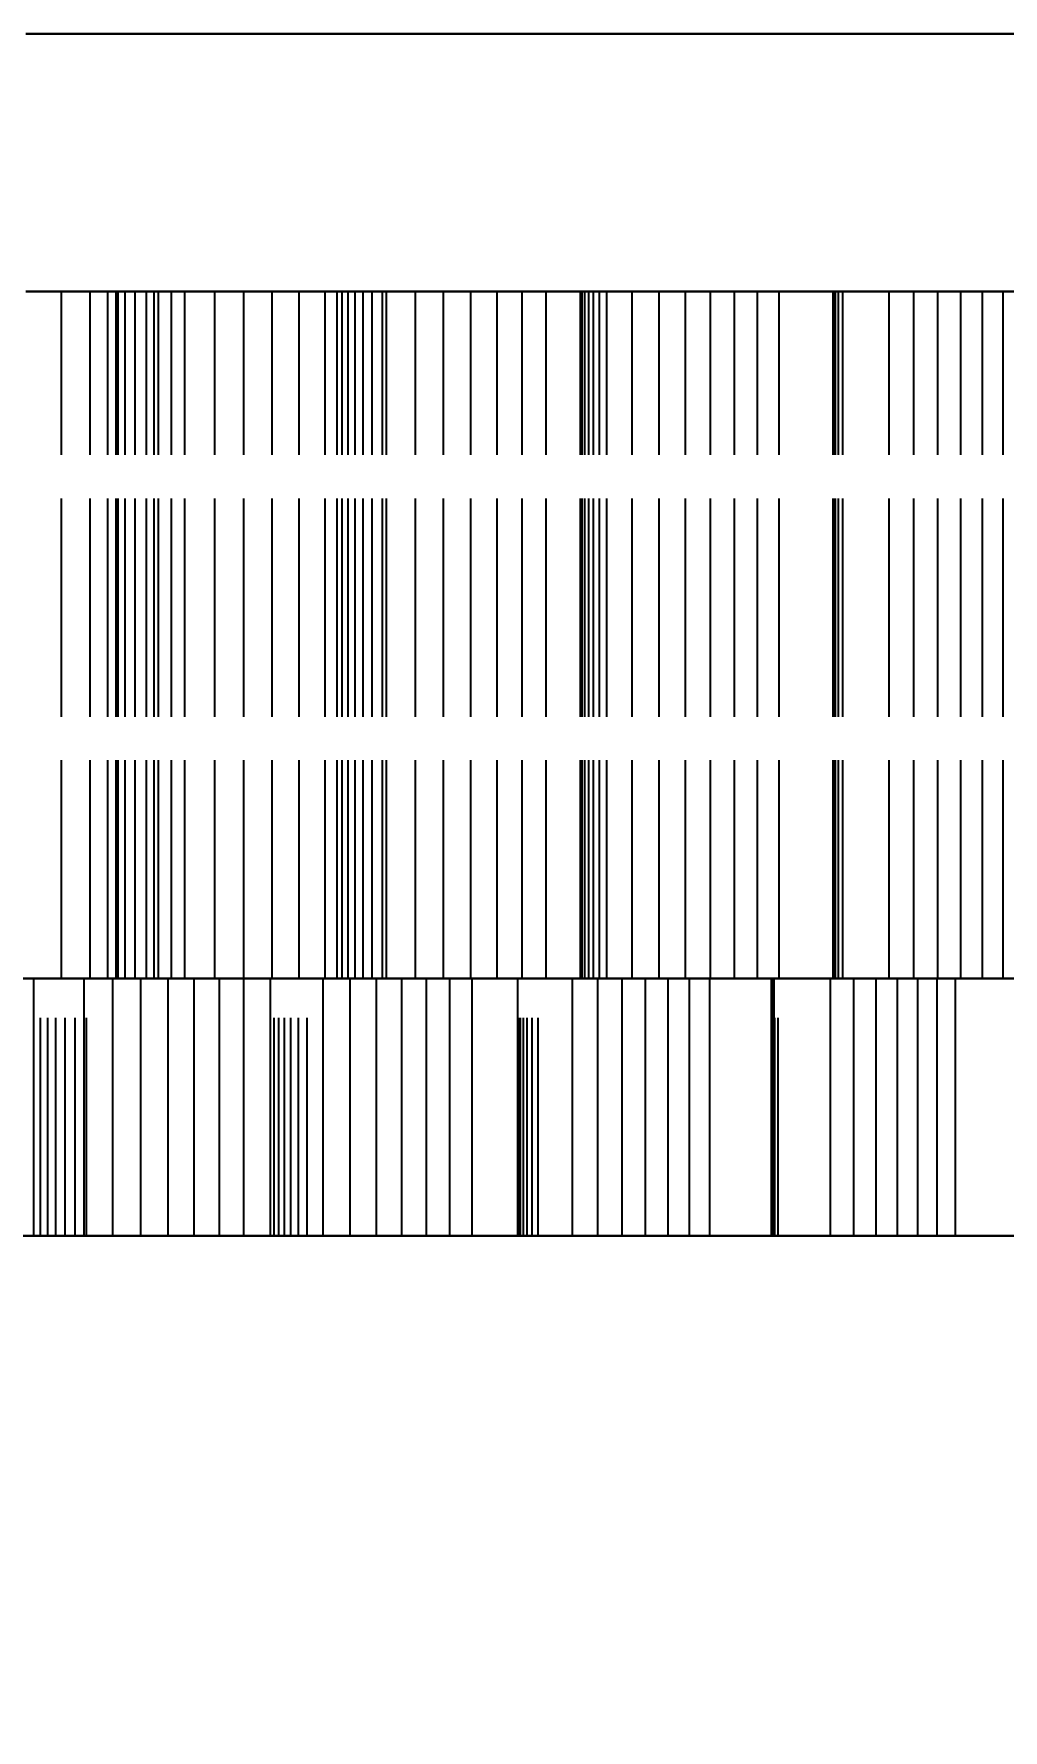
# Model space of a CAD drawing. Header units: millimetres. Extents: x -13 to 234, y -140 to 87.
# Drawn here: x 14.06 to 19.7, y 64.63 to 74.51 of the extents above; entities that cross this region are included whole.
import ezdxf

# ---------------------------------------------------------------- set-up
doc = ezdxf.new("R2010")
doc.units = ezdxf.units.MM
doc.linetypes.add('DASHED', pattern=[1.524, 1.27, -0.254])
for name, color, linetype in [('DIMS', 3, 'CONTINUOUS'), ('HIDDEN', 8, 'DASHED'), ('VISIBLE', 7, 'CONTINUOUS')]:
    doc.layers.add(name, color=color, linetype=linetype)
doc.styles.add('OpenSansCondensed-Light', font='OpenSansCondensed-Light.ttf')
doc.dimstyles.new('EZDXF', dxfattribs={"dimtxt": 0.25, "dimasz": 0.175, "dimexe": 0.375, "dimexo": 0.125, "dimgap": 0.1, "dimtad": 1, "dimlfac": 100, "dimzin": 12, "dimdsep": 46, "dimtxsty": 'OpenSansCondensed-Light', "dimblk": 'ARCHTICK', "dimcen": 2.5, "dimazin": 3, "dimtfac": 0.5, "dimtmove": 2, "dimatfit": 3})

# ---------------------------------------------------------------- blocks, each defined once
blk = doc.blocks.new('_ARCHTICK')
at = {"color": 0, "linetype": 'BYBLOCK', "const_width": 0.15}
blk.add_lwpolyline([(-0.5, -0.5), (0.5, 0.5)], dxfattribs=at)

msp = doc.modelspace()

# ---------------------------------------------------------------- linework, layer by layer
at = {"layer": 'HIDDEN'}
for points in [[(14.01786, 74.51), (14.625, 74.51), (15.23214, 74.51), (15.83929, 74.51), (16.44643, 74.51), (17.05357, 74.51), (17.66071, 74.51), (18.26786, 74.51), (18.875, 74.51), (19.48214, 74.51), (20.08929, 74.51)], [(14.01786, 73.01), (14.625, 73.01), (15.23214, 73.01), (15.83929, 73.01), (16.44643, 73.01), (17.05357, 73.01), (17.66071, 73.01), (18.26786, 73.01), (18.875, 73.01), (19.48214, 73.01), (20.08929, 73.01)], [(14.01786, 73.01), (14.625, 73.01), (15.23214, 73.01), (15.83929, 73.01), (16.44643, 73.01), (17.05357, 73.01), (17.66071, 73.01), (18.26786, 73.01), (18.875, 73.01), (19.48214, 73.01), (20.08929, 73.01)], [(14.22438, 73.01), (14.05085, 73.01)], [(14.05085, 73.01), (14.22438, 73.01)], [(14.39234, 73.01), (14.22438, 73.01)], [(14.22438, 73.01), (14.39234, 73.01)], [(14.22438, 69.01), (14.22438, 73.01)], [(14.22438, 69.01), (14.22438, 73.01)], [(14.55414, 73.01), (14.39234, 73.01)], [(14.39234, 73.01), (14.55414, 73.01)], [(14.39234, 69.01), (14.39234, 73.01)], [(14.39234, 69.01), (14.39234, 73.01)], [(14.76311, 73.01), (14.49499, 73.01)], [(14.49499, 73.01), (14.54275, 73.01)], [(14.54275, 73.01), (14.49499, 73.01)], [(14.49499, 73.01), (14.76311, 73.01)], [(14.49499, 69.01), (14.49499, 73.01)], [(14.49499, 69.01), (14.49499, 73.01)], [(14.54275, 73.01), (14.59577, 73.01)], [(14.59577, 73.01), (14.54275, 73.01)], [(14.54275, 69.01), (14.54275, 73.01)], [(14.54275, 69.01), (14.54275, 73.01)], [(14.8655, 73.01), (14.55414, 73.01)], [(14.55414, 73.01), (14.8655, 73.01)], [(14.55414, 69.01), (14.55414, 73.01)], [(14.55414, 69.01), (14.55414, 73.01)], [(14.59577, 73.01), (14.65426, 73.01)], [(14.65426, 73.01), (14.59577, 73.01)], [(14.59577, 69.01), (14.59577, 73.01)], [(14.59577, 69.01), (14.59577, 73.01)], [(14.65426, 73.01), (14.71845, 73.01)], [(14.71845, 73.01), (14.65426, 73.01)], [(14.65426, 69.01), (14.65426, 73.01)], [(14.65426, 69.01), (14.65426, 73.01)], [(14.71845, 73.01), (14.78869, 73.01)], [(14.78869, 73.01), (14.71845, 73.01)], [(14.71845, 69.01), (14.71845, 73.01)], [(14.71845, 69.01), (14.71845, 73.01)], [(14.94254, 73.01), (14.76311, 73.01)], [(14.76311, 73.01), (14.94254, 73.01)], [(14.76311, 69.01), (14.76311, 73.01)], [(14.76311, 69.01), (14.76311, 73.01)], [(14.78869, 73.01), (14.8655, 73.01)], [(14.8655, 73.01), (14.78869, 73.01)], [(14.78869, 69.01), (14.78869, 73.01)], [(14.78869, 69.01), (14.78869, 73.01)], [(14.8655, 69.01), (14.8655, 73.01)], [(14.8655, 69.01), (14.8655, 73.01)], [(15.11706, 73.01), (14.94254, 73.01)], [(14.94254, 73.01), (15.11706, 73.01)], [(14.94254, 69.01), (14.94254, 73.01)], [(14.94254, 69.01), (14.94254, 73.01)], [(15.28638, 73.01), (15.11706, 73.01)], [(15.11706, 73.01), (15.28638, 73.01)], [(15.11706, 69.01), (15.11706, 73.01)], [(15.11706, 69.01), (15.11706, 73.01)], [(15.45014, 73.01), (15.28638, 73.01)], [(15.28638, 73.01), (15.45014, 73.01)], [(15.28638, 69.01), (15.28638, 73.01)], [(15.28638, 69.01), (15.28638, 73.01)], [(15.6079, 73.01), (15.45014, 73.01)], [(15.45014, 73.01), (15.6079, 73.01)], [(15.45014, 69.01), (15.45014, 73.01)], [(15.45014, 69.01), (15.45014, 73.01)], [(15.75901, 73.01), (15.6079, 73.01)], [(15.6079, 73.01), (15.75901, 73.01)], [(15.6079, 69.01), (15.6079, 73.01)], [(15.6079, 69.01), (15.6079, 73.01)], [(16.09289, 73.01), (15.75901, 73.01)], [(15.75901, 73.01), (16.09289, 73.01)], [(15.75901, 69.01), (15.75901, 73.01)], [(15.75901, 69.01), (15.75901, 73.01)], [(16.11489, 73.01), (15.82922, 73.01)], [(15.82922, 73.01), (15.85831, 73.01)], [(15.85831, 73.01), (15.82922, 73.01)], [(15.82922, 73.01), (16.11489, 73.01)], [(15.82922, 69.01), (15.82922, 73.01)], [(15.82922, 69.01), (15.82922, 73.01)], [(15.85831, 73.01), (15.89298, 73.01)], [(15.89298, 73.01), (15.85831, 73.01)], [(15.85831, 69.01), (15.85831, 73.01)], [(15.85831, 69.01), (15.85831, 73.01)], [(15.89298, 73.01), (15.93344, 73.01)], [(15.93344, 73.01), (15.89298, 73.01)], [(15.89298, 69.01), (15.89298, 73.01)], [(15.89298, 69.01), (15.89298, 73.01)], [(15.93344, 73.01), (15.97996, 73.01)], [(15.97996, 73.01), (15.93344, 73.01)], [(15.93344, 69.01), (15.93344, 73.01)], [(15.93344, 69.01), (15.93344, 73.01)], [(15.97996, 73.01), (16.03292, 73.01)], [(16.03292, 73.01), (15.97996, 73.01)], [(15.97996, 69.01), (15.97996, 73.01)], [(15.97996, 69.01), (15.97996, 73.01)], [(16.03292, 73.01), (16.09289, 73.01)], [(16.09289, 73.01), (16.03292, 73.01)], [(16.03292, 69.01), (16.03292, 73.01)], [(16.03292, 69.01), (16.03292, 73.01)], [(16.09289, 69.01), (16.09289, 73.01)], [(16.09289, 69.01), (16.09289, 73.01)], [(16.28426, 73.01), (16.11489, 73.01)], [(16.11489, 73.01), (16.28426, 73.01)], [(16.11489, 69.01), (16.11489, 73.01)], [(16.11489, 69.01), (16.11489, 73.01)], [(16.44836, 73.01), (16.28426, 73.01)], [(16.28426, 73.01), (16.44836, 73.01)], [(16.28426, 69.01), (16.28426, 73.01)], [(16.28426, 69.01), (16.28426, 73.01)], [(16.6069, 73.01), (16.44836, 73.01)], [(16.44836, 73.01), (16.6069, 73.01)], [(16.44836, 69.01), (16.44836, 73.01)], [(16.44836, 69.01), (16.44836, 73.01)], [(16.75951, 73.01), (16.6069, 73.01)], [(16.6069, 73.01), (16.75951, 73.01)], [(16.6069, 69.01), (16.6069, 73.01)], [(16.6069, 69.01), (16.6069, 73.01)], [(16.90572, 73.01), (16.75951, 73.01)], [(16.75951, 73.01), (16.90572, 73.01)], [(16.75951, 69.01), (16.75951, 73.01)], [(16.75951, 69.01), (16.75951, 73.01)], [(17.04485, 73.01), (16.90572, 73.01)], [(16.90572, 73.01), (17.04485, 73.01)], [(16.90572, 69.01), (16.90572, 73.01)], [(16.90572, 69.01), (16.90572, 73.01)], [(17.39841, 73.01), (17.04485, 73.01)], [(17.04485, 73.01), (17.39841, 73.01)], [(17.04485, 69.01), (17.04485, 73.01)], [(17.04485, 69.01), (17.04485, 73.01)], [(17.5446, 73.01), (17.24384, 73.01)], [(17.24384, 73.01), (17.25401, 73.01)], [(17.25401, 73.01), (17.24384, 73.01)], [(17.24384, 73.01), (17.5446, 73.01)], [(17.24384, 69.01), (17.24384, 73.01)], [(17.24384, 69.01), (17.24384, 73.01)], [(17.25401, 73.01), (17.27002, 73.01)], [(17.27002, 73.01), (17.25401, 73.01)], [(17.25401, 69.01), (17.25401, 73.01)], [(17.25401, 69.01), (17.25401, 73.01)], [(17.27002, 73.01), (17.2921, 73.01)], [(17.2921, 73.01), (17.27002, 73.01)], [(17.27002, 69.01), (17.27002, 73.01)], [(17.27002, 69.01), (17.27002, 73.01)], [(17.2921, 73.01), (17.32056, 73.01)], [(17.32056, 73.01), (17.2921, 73.01)], [(17.2921, 69.01), (17.2921, 73.01)], [(17.2921, 69.01), (17.2921, 73.01)], [(17.32056, 73.01), (17.35579, 73.01)], [(17.35579, 73.01), (17.32056, 73.01)], [(17.32056, 69.01), (17.32056, 73.01)], [(17.32056, 69.01), (17.32056, 73.01)], [(17.35579, 73.01), (17.39841, 73.01)], [(17.39841, 73.01), (17.35579, 73.01)], [(17.35579, 69.01), (17.35579, 73.01)], [(17.35579, 69.01), (17.35579, 73.01)], [(17.39841, 69.01), (17.39841, 73.01)], [(17.39841, 69.01), (17.39841, 73.01)], [(17.70247, 73.01), (17.5446, 73.01)], [(17.5446, 73.01), (17.70247, 73.01)], [(17.5446, 69.01), (17.5446, 73.01)], [(17.5446, 69.01), (17.5446, 73.01)], [(17.85476, 73.01), (17.70247, 73.01)], [(17.70247, 73.01), (17.85476, 73.01)], [(17.70247, 69.01), (17.70247, 73.01)], [(17.70247, 69.01), (17.70247, 73.01)], [(18.00117, 73.01), (17.85476, 73.01)], [(17.85476, 73.01), (18.00117, 73.01)], [(17.85476, 69.01), (17.85476, 73.01)], [(17.85476, 69.01), (17.85476, 73.01)], [(18.14133, 73.01), (18.00117, 73.01)], [(18.00117, 73.01), (18.14133, 73.01)], [(18.00117, 69.01), (18.00117, 73.01)], [(18.00117, 69.01), (18.00117, 73.01)], [(18.27473, 73.01), (18.14133, 73.01)], [(18.14133, 73.01), (18.27473, 73.01)], [(18.14133, 69.01), (18.14133, 73.01)], [(18.14133, 69.01), (18.14133, 73.01)], [(18.40069, 73.01), (18.27473, 73.01)], [(18.27473, 73.01), (18.40069, 73.01)], [(18.27473, 69.01), (18.27473, 73.01)], [(18.27473, 69.01), (18.27473, 73.01)], [(18.77092, 73.01), (18.40069, 73.01)], [(18.40069, 73.01), (18.77092, 73.01)], [(18.40069, 69.01), (18.40069, 73.01)], [(18.40069, 69.01), (18.40069, 73.01)], [(18.71792, 73.01), (18.71514, 73.01)], [(18.71514, 73.01), (18.71866, 73.01)], [(18.71866, 73.01), (18.71514, 73.01)], [(18.71514, 73.01), (18.71792, 73.01)], [(18.71514, 69.01), (18.71514, 73.01)], [(18.71514, 69.01), (18.71514, 73.01)], [(18.72676, 73.01), (18.71792, 73.01)], [(18.71792, 73.01), (18.72676, 73.01)], [(18.71792, 69.01), (18.71792, 73.01)], [(18.71792, 69.01), (18.71792, 73.01)], [(18.71866, 73.01), (18.72881, 73.01)], [(18.72881, 73.01), (18.71866, 73.01)], [(18.71866, 69.01), (18.71866, 73.01)], [(18.71866, 69.01), (18.71866, 73.01)], [(19.04005, 73.01), (18.72676, 73.01)], [(18.72676, 73.01), (19.04005, 73.01)], [(18.72676, 69.01), (18.72676, 73.01)], [(18.72676, 69.01), (18.72676, 73.01)], [(18.72881, 73.01), (18.74601, 73.01)], [(18.74601, 73.01), (18.72881, 73.01)], [(18.72881, 69.01), (18.72881, 73.01)], [(18.72881, 69.01), (18.72881, 73.01)], [(18.74601, 73.01), (18.77092, 73.01)], [(18.77092, 73.01), (18.74601, 73.01)], [(18.74601, 69.01), (18.74601, 73.01)], [(18.74601, 69.01), (18.74601, 73.01)], [(18.77092, 69.01), (18.77092, 73.01)], [(18.77092, 69.01), (18.77092, 73.01)], [(19.18508, 73.01), (19.04005, 73.01)], [(19.04005, 73.01), (19.18508, 73.01)], [(19.04005, 69.01), (19.04005, 73.01)], [(19.04005, 69.01), (19.04005, 73.01)], [(19.32425, 73.01), (19.18508, 73.01)], [(19.18508, 73.01), (19.32425, 73.01)], [(19.18508, 69.01), (19.18508, 73.01)], [(19.18508, 69.01), (19.18508, 73.01)], [(19.45728, 73.01), (19.32425, 73.01)], [(19.32425, 73.01), (19.45728, 73.01)], [(19.32425, 69.01), (19.32425, 73.01)], [(19.32425, 69.01), (19.32425, 73.01)], [(19.58378, 73.01), (19.45728, 73.01)], [(19.45728, 73.01), (19.58378, 73.01)], [(19.45728, 69.01), (19.45728, 73.01)], [(19.45728, 69.01), (19.45728, 73.01)], [(19.70325, 73.01), (19.58378, 73.01)], [(19.58378, 73.01), (19.70325, 73.01)], [(19.58378, 69.01), (19.58378, 73.01)], [(19.58378, 69.01), (19.58378, 73.01)], [(19.81497, 73.01), (19.70325, 73.01)], [(19.70325, 73.01), (19.81497, 73.01)], [(19.70325, 69.01), (19.70325, 73.01)], [(19.70325, 69.01), (19.70325, 73.01)], [(19.93452, 69.01), (19.375, 69.01), (18.81548, 69.01), (18.25595, 69.01), (17.69643, 69.01), (17.1369, 69.01), (16.57738, 69.01), (16.01786, 69.01), (15.45833, 69.01), (14.89881, 69.01), (14.33929, 69.01), (13.77976, 69.01)], [(13.77976, 69.01), (14.33929, 69.01), (14.89881, 69.01), (15.45833, 69.01), (16.01786, 69.01), (16.57738, 69.01), (17.1369, 69.01), (17.69643, 69.01), (18.25595, 69.01), (18.81548, 69.01), (19.375, 69.01), (19.93452, 69.01)], [(14.01786, 69.01), (14.625, 69.01), (15.23214, 69.01), (15.83929, 69.01), (16.44643, 69.01), (17.05357, 69.01), (17.66071, 69.01), (18.26786, 69.01), (18.875, 69.01), (19.48214, 69.01), (20.08929, 69.01)], [(14.01991, 69.01), (14.36946, 69.01)], [(14.36946, 69.01), (14.01991, 69.01)], [(14.22438, 69.01), (14.05085, 69.01)], [(14.05085, 69.01), (14.22438, 69.01)], [(15.28535, 69.01), (15.26597, 69.01), (15.24659, 69.01), (15.22721, 69.01), (15.20783, 69.01), (15.18845, 69.01), (15.16907, 69.01), (15.14969, 69.01), (15.13031, 69.01), (15.11093, 69.01), (15.09155, 69.01), (15.07217, 69.01), (15.05278, 69.01), (15.0334, 69.01), (15.01402, 69.01), (14.99464, 69.01), (14.97526, 69.01), (14.95588, 69.01), (14.9365, 69.01), (14.91712, 69.01), (14.89774, 69.01), (14.87836, 69.01), (14.85898, 69.01), (14.8396, 69.01), (14.82022, 69.01), (14.80084, 69.01), (14.78146, 69.01), (14.76207, 69.01), (14.74269, 69.01), (14.72331, 69.01), (14.70393, 69.01), (14.68455, 69.01), (14.66517, 69.01), (14.64579, 69.01), (14.62641, 69.01), (14.60703, 69.01), (14.58765, 69.01), (14.56827, 69.01), (14.54889, 69.01), (14.52951, 69.01), (14.51013, 69.01), (14.49075, 69.01), (14.47136, 69.01), (14.45198, 69.01), (14.4326, 69.01), (14.41322, 69.01), (14.39384, 69.01), (14.37446, 69.01), (14.35508, 69.01), (14.3357, 69.01), (14.31632, 69.01), (14.29694, 69.01), (14.27756, 69.01), (14.25818, 69.01), (14.2388, 69.01), (14.21942, 69.01), (14.20004, 69.01), (14.18065, 69.01), (14.16127, 69.01), (14.14189, 69.01), (14.12251, 69.01), (14.10313, 69.01), (14.08375, 69.01), (14.06437, 69.01)], [(14.06437, 69.01), (14.35606, 69.01)], [(14.10212, 69.01), (14.06437, 69.01)], [(14.06437, 69.01), (14.10212, 69.01)], [(14.06437, 67.51), (14.06437, 69.01)], [(14.14478, 69.01), (14.10212, 69.01)], [(14.10212, 69.01), (14.14478, 69.01)], [(14.10212, 67.51), (14.10212, 69.01)], [(14.10212, 67.51), (14.10212, 69.01)], [(14.19254, 69.01), (14.14478, 69.01)], [(14.14478, 69.01), (14.19254, 69.01)], [(14.14478, 67.51), (14.14478, 69.01)], [(14.14478, 67.51), (14.14478, 69.01)], [(14.24566, 69.01), (14.19254, 69.01)], [(14.19254, 69.01), (14.24566, 69.01)], [(14.19254, 67.51), (14.19254, 69.01)], [(14.19254, 67.51), (14.19254, 69.01)], [(14.39234, 69.01), (14.22438, 69.01)], [(14.22438, 69.01), (14.39234, 69.01)], [(14.30447, 69.01), (14.24566, 69.01)], [(14.24566, 69.01), (14.30447, 69.01)], [(14.24566, 67.51), (14.24566, 69.01)], [(14.24566, 67.51), (14.24566, 69.01)], [(14.36946, 69.01), (14.30447, 69.01)], [(14.30447, 69.01), (14.36946, 69.01)], [(14.30447, 67.51), (14.30447, 69.01)], [(14.30447, 67.51), (14.30447, 69.01)], [(14.35606, 69.01), (14.52366, 69.01)], [(14.35606, 67.51), (14.35606, 69.01)], [(14.36946, 67.51), (14.36946, 69.01)], [(14.36946, 67.51), (14.36946, 69.01)], [(14.55414, 69.01), (14.39234, 69.01)], [(14.39234, 69.01), (14.55414, 69.01)], [(14.76311, 69.01), (14.49499, 69.01)], [(14.49499, 69.01), (14.54275, 69.01)], [(14.54275, 69.01), (14.49499, 69.01)], [(14.49499, 69.01), (14.76311, 69.01)], [(14.52366, 69.01), (14.68659, 69.01)], [(14.52366, 67.51), (14.52366, 69.01)], [(14.54275, 69.01), (14.59577, 69.01)], [(14.59577, 69.01), (14.54275, 69.01)], [(14.8655, 69.01), (14.55414, 69.01)], [(14.55414, 69.01), (14.8655, 69.01)], [(14.59577, 69.01), (14.65426, 69.01)], [(14.65426, 69.01), (14.59577, 69.01)], [(14.65426, 69.01), (14.71845, 69.01)], [(14.71845, 69.01), (14.65426, 69.01)], [(14.68659, 69.01), (14.8446, 69.01)], [(14.68659, 67.51), (14.68659, 69.01)], [(14.71845, 69.01), (14.78869, 69.01)], [(14.78869, 69.01), (14.71845, 69.01)], [(14.94254, 69.01), (14.76311, 69.01)], [(14.76311, 69.01), (14.94254, 69.01)], [(14.78869, 69.01), (14.8655, 69.01)], [(14.8655, 69.01), (14.78869, 69.01)], [(14.8446, 69.01), (14.99737, 69.01)], [(14.8446, 67.51), (14.8446, 69.01)], [(15.11706, 69.01), (14.94254, 69.01)], [(14.94254, 69.01), (15.11706, 69.01)], [(14.99737, 69.01), (15.14447, 69.01)], [(14.99737, 67.51), (14.99737, 69.01)], [(15.28638, 69.01), (15.11706, 69.01)], [(15.11706, 69.01), (15.28638, 69.01)], [(15.14447, 69.01), (15.28535, 69.01)], [(15.14447, 67.51), (15.14447, 69.01)], [(15.28535, 69.01), (15.65347, 69.01)], [(15.65347, 69.01), (15.28535, 69.01)], [(15.28535, 67.51), (15.28535, 69.01)], [(15.45014, 69.01), (15.28638, 69.01)], [(15.28638, 69.01), (15.45014, 69.01)], [(16.61379, 69.01), (16.59518, 69.01), (16.57656, 69.01), (16.55794, 69.01), (16.53932, 69.01), (16.5207, 69.01), (16.50209, 69.01), (16.48347, 69.01), (16.46485, 69.01), (16.44623, 69.01), (16.42762, 69.01), (16.409, 69.01), (16.39038, 69.01), (16.37176, 69.01), (16.35314, 69.01), (16.33453, 69.01), (16.31591, 69.01), (16.29729, 69.01), (16.27867, 69.01), (16.26005, 69.01), (16.24144, 69.01), (16.22282, 69.01), (16.2042, 69.01), (16.18558, 69.01), (16.16697, 69.01), (16.14835, 69.01), (16.12973, 69.01), (16.11111, 69.01), (16.09249, 69.01), (16.07388, 69.01), (16.05526, 69.01), (16.03664, 69.01), (16.01802, 69.01), (15.99941, 69.01), (15.98079, 69.01), (15.96217, 69.01), (15.94355, 69.01), (15.92493, 69.01), (15.90632, 69.01), (15.8877, 69.01), (15.86908, 69.01), (15.85046, 69.01), (15.83185, 69.01), (15.81323, 69.01), (15.79461, 69.01), (15.77599, 69.01), (15.75737, 69.01), (15.73876, 69.01), (15.72014, 69.01), (15.70152, 69.01), (15.6829, 69.01), (15.66429, 69.01), (15.64567, 69.01), (15.62705, 69.01), (15.60843, 69.01), (15.58981, 69.01), (15.5712, 69.01), (15.55258, 69.01), (15.53396, 69.01), (15.51534, 69.01), (15.49673, 69.01), (15.47811, 69.01), (15.45949, 69.01), (15.44087, 69.01)], [(15.44087, 69.01), (15.74671, 69.01)], [(15.4626, 69.01), (15.44087, 69.01)], [(15.44087, 69.01), (15.4626, 69.01)], [(15.44087, 67.51), (15.44087, 69.01)], [(15.6079, 69.01), (15.45014, 69.01)], [(15.45014, 69.01), (15.6079, 69.01)], [(15.48946, 69.01), (15.4626, 69.01)], [(15.4626, 69.01), (15.48946, 69.01)], [(15.4626, 67.51), (15.4626, 69.01)], [(15.4626, 67.51), (15.4626, 69.01)], [(15.52166, 69.01), (15.48946, 69.01)], [(15.48946, 69.01), (15.52166, 69.01)], [(15.48946, 67.51), (15.48946, 69.01)], [(15.48946, 67.51), (15.48946, 69.01)], [(15.55946, 69.01), (15.52166, 69.01)], [(15.52166, 69.01), (15.55946, 69.01)], [(15.52166, 67.51), (15.52166, 69.01)], [(15.52166, 67.51), (15.52166, 69.01)], [(15.60322, 69.01), (15.55946, 69.01)], [(15.55946, 69.01), (15.60322, 69.01)], [(15.55946, 67.51), (15.55946, 69.01)], [(15.55946, 67.51), (15.55946, 69.01)], [(15.65347, 69.01), (15.60322, 69.01)], [(15.60322, 69.01), (15.65347, 69.01)], [(15.60322, 67.51), (15.60322, 69.01)], [(15.60322, 67.51), (15.60322, 69.01)], [(15.75901, 69.01), (15.6079, 69.01)], [(15.6079, 69.01), (15.75901, 69.01)], [(15.65347, 67.51), (15.65347, 69.01)], [(15.65347, 67.51), (15.65347, 69.01)], [(15.74671, 69.01), (15.90459, 69.01)], [(15.74671, 67.51), (15.74671, 69.01)], [(16.09289, 69.01), (15.75901, 69.01)], [(15.75901, 69.01), (16.09289, 69.01)], [(16.11489, 69.01), (15.82922, 69.01)], [(15.82922, 69.01), (15.85831, 69.01)], [(15.85831, 69.01), (15.82922, 69.01)], [(15.82922, 69.01), (16.11489, 69.01)], [(15.85831, 69.01), (15.89298, 69.01)], [(15.89298, 69.01), (15.85831, 69.01)], [(15.89298, 69.01), (15.93344, 69.01)], [(15.93344, 69.01), (15.89298, 69.01)], [(15.90459, 69.01), (16.05756, 69.01)], [(15.90459, 67.51), (15.90459, 69.01)], [(15.93344, 69.01), (15.97996, 69.01)], [(15.97996, 69.01), (15.93344, 69.01)], [(15.97996, 69.01), (16.03292, 69.01)], [(16.03292, 69.01), (15.97996, 69.01)], [(16.03292, 69.01), (16.09289, 69.01)], [(16.09289, 69.01), (16.03292, 69.01)], [(16.05756, 69.01), (16.20535, 69.01)], [(16.05756, 67.51), (16.05756, 69.01)], [(16.28426, 69.01), (16.11489, 69.01)], [(16.11489, 69.01), (16.28426, 69.01)], [(16.20535, 69.01), (16.34763, 69.01)], [(16.20535, 67.51), (16.20535, 69.01)], [(16.44836, 69.01), (16.28426, 69.01)], [(16.28426, 69.01), (16.44836, 69.01)], [(16.34763, 69.01), (16.48397, 69.01)], [(16.34763, 67.51), (16.34763, 69.01)], [(16.6069, 69.01), (16.44836, 69.01)], [(16.44836, 69.01), (16.6069, 69.01)], [(16.48397, 69.01), (16.61379, 69.01)], [(16.48397, 67.51), (16.48397, 69.01)], [(16.75951, 69.01), (16.6069, 69.01)], [(16.6069, 69.01), (16.75951, 69.01)], [(16.61379, 69.01), (16.99815, 69.01)], [(16.99815, 69.01), (16.61379, 69.01)], [(16.61379, 67.51), (16.61379, 69.01)], [(16.90572, 69.01), (16.75951, 69.01)], [(16.75951, 69.01), (16.90572, 69.01)], [(17.99683, 69.01), (17.9791, 69.01), (17.96136, 69.01), (17.94362, 69.01), (17.92589, 69.01), (17.90815, 69.01), (17.89041, 69.01), (17.87267, 69.01), (17.85494, 69.01), (17.8372, 69.01), (17.81946, 69.01), (17.80173, 69.01), (17.78399, 69.01), (17.76625, 69.01), (17.74851, 69.01), (17.73078, 69.01), (17.71304, 69.01), (17.6953, 69.01), (17.67756, 69.01), (17.65983, 69.01), (17.64209, 69.01), (17.62435, 69.01), (17.60662, 69.01), (17.58888, 69.01), (17.57114, 69.01), (17.5534, 69.01), (17.53567, 69.01), (17.51793, 69.01), (17.50019, 69.01), (17.48246, 69.01), (17.46472, 69.01), (17.44698, 69.01), (17.42924, 69.01), (17.41151, 69.01), (17.39377, 69.01), (17.37603, 69.01), (17.35829, 69.01), (17.34056, 69.01), (17.32282, 69.01), (17.30508, 69.01), (17.28735, 69.01), (17.26961, 69.01), (17.25187, 69.01), (17.23413, 69.01), (17.2164, 69.01), (17.19866, 69.01), (17.18092, 69.01), (17.16319, 69.01), (17.14545, 69.01), (17.12771, 69.01), (17.10997, 69.01), (17.09224, 69.01), (17.0745, 69.01), (17.05676, 69.01), (17.03903, 69.01), (17.02129, 69.01), (17.00355, 69.01), (16.98581, 69.01), (16.96808, 69.01), (16.95034, 69.01), (16.9326, 69.01), (16.91486, 69.01), (16.89713, 69.01), (16.87939, 69.01)], [(16.87939, 69.01), (17.19744, 69.01)], [(16.88497, 69.01), (16.87939, 69.01)], [(16.87939, 69.01), (16.88497, 69.01)], [(16.87939, 67.51), (16.87939, 69.01)], [(16.89586, 69.01), (16.88497, 69.01)], [(16.88497, 69.01), (16.89586, 69.01)], [(16.88497, 67.51), (16.88497, 69.01)], [(16.88497, 67.51), (16.88497, 69.01)], [(16.91228, 69.01), (16.89586, 69.01)], [(16.89586, 69.01), (16.91228, 69.01)], [(16.89586, 67.51), (16.89586, 69.01)], [(16.89586, 67.51), (16.89586, 69.01)], [(17.04485, 69.01), (16.90572, 69.01)], [(16.90572, 69.01), (17.04485, 69.01)], [(16.93452, 69.01), (16.91228, 69.01)], [(16.91228, 69.01), (16.93452, 69.01)], [(16.91228, 67.51), (16.91228, 69.01)], [(16.91228, 67.51), (16.91228, 69.01)], [(16.96296, 69.01), (16.93452, 69.01)], [(16.93452, 69.01), (16.96296, 69.01)], [(16.93452, 67.51), (16.93452, 69.01)], [(16.93452, 67.51), (16.93452, 69.01)], [(16.99815, 69.01), (16.96296, 69.01)], [(16.96296, 69.01), (16.99815, 69.01)], [(16.96296, 67.51), (16.96296, 69.01)], [(16.96296, 67.51), (16.96296, 69.01)], [(16.99815, 67.51), (16.99815, 69.01)], [(16.99815, 67.51), (16.99815, 69.01)], [(17.39841, 69.01), (17.04485, 69.01)], [(17.04485, 69.01), (17.39841, 69.01)], [(17.19744, 69.01), (17.34461, 69.01)], [(17.19744, 67.51), (17.19744, 69.01)], [(17.5446, 69.01), (17.24384, 69.01)], [(17.24384, 69.01), (17.25401, 69.01)], [(17.25401, 69.01), (17.24384, 69.01)], [(17.24384, 69.01), (17.5446, 69.01)], [(17.25401, 69.01), (17.27002, 69.01)], [(17.27002, 69.01), (17.25401, 69.01)], [(17.27002, 69.01), (17.2921, 69.01)], [(17.2921, 69.01), (17.27002, 69.01)], [(17.2921, 69.01), (17.32056, 69.01)], [(17.32056, 69.01), (17.2921, 69.01)], [(17.32056, 69.01), (17.35579, 69.01)], [(17.35579, 69.01), (17.32056, 69.01)], [(17.34461, 69.01), (17.48664, 69.01)], [(17.34461, 67.51), (17.34461, 69.01)], [(17.35579, 69.01), (17.39841, 69.01)], [(17.39841, 69.01), (17.35579, 69.01)], [(17.48664, 69.01), (17.62328, 69.01)], [(17.48664, 67.51), (17.48664, 69.01)], [(17.70247, 69.01), (17.5446, 69.01)], [(17.5446, 69.01), (17.70247, 69.01)], [(17.62328, 69.01), (17.75417, 69.01)], [(17.62328, 67.51), (17.62328, 69.01)], [(17.85476, 69.01), (17.70247, 69.01)], [(17.70247, 69.01), (17.85476, 69.01)], [(17.75417, 69.01), (17.87889, 69.01)], [(17.75417, 67.51), (17.75417, 69.01)], [(18.00117, 69.01), (17.85476, 69.01)], [(17.85476, 69.01), (18.00117, 69.01)], [(17.87889, 69.01), (17.99683, 69.01)], [(17.87889, 67.51), (17.87889, 69.01)], [(17.99683, 69.01), (18.39501, 69.01)], [(18.39501, 69.01), (17.99683, 69.01)], [(17.99683, 67.51), (17.99683, 69.01)], [(18.14133, 69.01), (18.00117, 69.01)], [(18.00117, 69.01), (18.14133, 69.01)], [(18.27473, 69.01), (18.14133, 69.01)], [(18.14133, 69.01), (18.27473, 69.01)], [(18.40069, 69.01), (18.27473, 69.01)], [(18.27473, 69.01), (18.40069, 69.01)], [(19.42573, 69.01), (19.40874, 69.01), (19.39174, 69.01), (19.37475, 69.01), (19.35775, 69.01), (19.34076, 69.01), (19.32376, 69.01), (19.30677, 69.01), (19.28978, 69.01), (19.27278, 69.01), (19.25579, 69.01), (19.23879, 69.01), (19.2218, 69.01), (19.2048, 69.01), (19.18781, 69.01), (19.17081, 69.01), (19.15382, 69.01), (19.13682, 69.01), (19.11983, 69.01), (19.10283, 69.01), (19.08584, 69.01), (19.06884, 69.01), (19.05185, 69.01), (19.03485, 69.01), (19.01786, 69.01), (19.00087, 69.01), (18.98387, 69.01), (18.96688, 69.01), (18.94988, 69.01), (18.93289, 69.01), (18.91589, 69.01), (18.8989, 69.01), (18.8819, 69.01), (18.86491, 69.01), (18.84791, 69.01), (18.83092, 69.01), (18.81392, 69.01), (18.79693, 69.01), (18.77993, 69.01), (18.76294, 69.01), (18.74594, 69.01), (18.72895, 69.01), (18.71196, 69.01), (18.69496, 69.01), (18.67797, 69.01), (18.66097, 69.01), (18.64398, 69.01), (18.62698, 69.01), (18.60999, 69.01), (18.59299, 69.01), (18.576, 69.01), (18.559, 69.01), (18.54201, 69.01), (18.52501, 69.01), (18.50802, 69.01), (18.49102, 69.01), (18.47403, 69.01), (18.45704, 69.01), (18.44004, 69.01), (18.42305, 69.01), (18.40605, 69.01), (18.38906, 69.01), (18.37206, 69.01), (18.35507, 69.01)], [(18.35507, 69.01), (18.36022, 69.01)], [(18.35561, 69.01), (18.35507, 69.01)], [(18.35507, 69.01), (18.35561, 69.01)], [(18.35507, 67.51), (18.35507, 69.01)], [(18.36216, 69.01), (18.35561, 69.01)], [(18.35561, 69.01), (18.36216, 69.01)], [(18.35561, 67.51), (18.35561, 69.01)], [(18.35561, 67.51), (18.35561, 69.01)], [(18.36022, 69.01), (18.37083, 69.01)], [(18.36022, 67.51), (18.36022, 69.01)], [(18.3751, 69.01), (18.36216, 69.01)], [(18.36216, 69.01), (18.3751, 69.01)], [(18.36216, 67.51), (18.36216, 69.01)], [(18.36216, 67.51), (18.36216, 69.01)], [(18.37083, 69.01), (18.69908, 69.01)], [(18.37083, 67.51), (18.37083, 69.01)], [(18.39501, 69.01), (18.3751, 69.01)], [(18.3751, 69.01), (18.39501, 69.01)], [(18.3751, 67.51), (18.3751, 69.01)], [(18.3751, 67.51), (18.3751, 69.01)], [(18.39501, 67.51), (18.39501, 69.01)], [(18.39501, 67.51), (18.39501, 69.01)], [(18.77092, 69.01), (18.40069, 69.01)], [(18.40069, 69.01), (18.77092, 69.01)], [(18.69908, 69.01), (18.83461, 69.01)], [(18.69908, 67.51), (18.69908, 69.01)], [(18.71792, 69.01), (18.71514, 69.01)], [(18.71514, 69.01), (18.71866, 69.01)], [(18.71866, 69.01), (18.71514, 69.01)], [(18.71514, 69.01), (18.71792, 69.01)], [(18.72676, 69.01), (18.71792, 69.01)], [(18.71792, 69.01), (18.72676, 69.01)], [(18.71866, 69.01), (18.72881, 69.01)], [(18.72881, 69.01), (18.71866, 69.01)], [(19.04005, 69.01), (18.72676, 69.01)], [(18.72676, 69.01), (19.04005, 69.01)], [(18.72881, 69.01), (18.74601, 69.01)], [(18.74601, 69.01), (18.72881, 69.01)], [(18.74601, 69.01), (18.77092, 69.01)], [(18.77092, 69.01), (18.74601, 69.01)], [(18.83461, 69.01), (18.96481, 69.01)], [(18.83461, 67.51), (18.83461, 69.01)], [(18.96481, 69.01), (19.08942, 69.01)], [(18.96481, 67.51), (18.96481, 69.01)], [(19.18508, 69.01), (19.04005, 69.01)], [(19.04005, 69.01), (19.18508, 69.01)], [(19.08942, 69.01), (19.20811, 69.01)], [(19.08942, 67.51), (19.08942, 69.01)], [(19.32425, 69.01), (19.18508, 69.01)], [(19.18508, 69.01), (19.32425, 69.01)], [(19.20811, 69.01), (19.32042, 69.01)], [(19.20811, 67.51), (19.20811, 69.01)], [(19.32042, 69.01), (19.42573, 69.01)], [(19.32042, 67.51), (19.32042, 69.01)], [(19.45728, 69.01), (19.32425, 69.01)], [(19.32425, 69.01), (19.45728, 69.01)], [(19.42573, 69.01), (19.8352, 69.01)], [(19.8352, 69.01), (19.42573, 69.01)], [(19.42573, 67.51), (19.42573, 69.01)], [(19.58378, 69.01), (19.45728, 69.01)], [(19.45728, 69.01), (19.58378, 69.01)], [(19.70325, 69.01), (19.58378, 69.01)], [(19.58378, 69.01), (19.70325, 69.01)], [(19.81497, 69.01), (19.70325, 69.01)], [(19.70325, 69.01), (19.81497, 69.01)], [(19.93452, 67.51), (19.375, 67.51), (18.81548, 67.51), (18.25595, 67.51), (17.69643, 67.51), (17.1369, 67.51), (16.57738, 67.51), (16.01786, 67.51), (15.45833, 67.51), (14.89881, 67.51), (14.33929, 67.51), (13.77976, 67.51)], [(13.77976, 67.51), (14.33929, 67.51), (14.89881, 67.51), (15.45833, 67.51), (16.01786, 67.51), (16.57738, 67.51), (17.1369, 67.51), (17.69643, 67.51), (18.25595, 67.51), (18.81548, 67.51), (19.375, 67.51), (19.93452, 67.51)], [(14.01991, 67.51), (14.36946, 67.51)], [(14.06437, 67.51), (14.35606, 67.51)], [(14.10212, 67.51), (14.06437, 67.51)], [(14.06437, 67.51), (14.10212, 67.51)], [(14.36946, 67.51), (14.06437, 67.51)], [(14.14478, 67.51), (14.10212, 67.51)], [(14.10212, 67.51), (14.14478, 67.51)], [(14.19254, 67.51), (14.14478, 67.51)], [(14.14478, 67.51), (14.19254, 67.51)], [(14.24566, 67.51), (14.19254, 67.51)], [(14.19254, 67.51), (14.24566, 67.51)], [(14.30447, 67.51), (14.24566, 67.51)], [(14.24566, 67.51), (14.30447, 67.51)], [(14.36946, 67.51), (14.30447, 67.51)], [(14.30447, 67.51), (14.36946, 67.51)], [(14.35606, 67.51), (14.52366, 67.51)], [(14.52366, 67.51), (14.68659, 67.51)], [(14.68659, 67.51), (14.8446, 67.51)], [(14.8446, 67.51), (14.99737, 67.51)], [(14.99737, 67.51), (15.14447, 67.51)], [(15.14447, 67.51), (15.28535, 67.51)], [(15.28535, 67.51), (15.65347, 67.51)], [(15.44087, 67.51), (15.74671, 67.51)], [(15.4626, 67.51), (15.44087, 67.51)], [(15.44087, 67.51), (15.4626, 67.51)], [(15.65347, 67.51), (15.44087, 67.51)], [(15.48946, 67.51), (15.4626, 67.51)], [(15.4626, 67.51), (15.48946, 67.51)], [(15.52166, 67.51), (15.48946, 67.51)], [(15.48946, 67.51), (15.52166, 67.51)], [(15.55946, 67.51), (15.52166, 67.51)], [(15.52166, 67.51), (15.55946, 67.51)], [(15.60322, 67.51), (15.55946, 67.51)], [(15.55946, 67.51), (15.60322, 67.51)], [(15.65347, 67.51), (15.60322, 67.51)], [(15.60322, 67.51), (15.65347, 67.51)], [(15.74671, 67.51), (15.90459, 67.51)], [(15.90459, 67.51), (16.05756, 67.51)], [(16.05756, 67.51), (16.20535, 67.51)], [(16.20535, 67.51), (16.34763, 67.51)], [(16.34763, 67.51), (16.48397, 67.51)], [(16.48397, 67.51), (16.61379, 67.51)], [(16.61379, 67.51), (16.99815, 67.51)], [(16.87939, 67.51), (17.19744, 67.51)], [(16.88497, 67.51), (16.87939, 67.51)], [(16.87939, 67.51), (16.88497, 67.51)], [(16.99815, 67.51), (16.87939, 67.51)], [(16.89586, 67.51), (16.88497, 67.51)], [(16.88497, 67.51), (16.89586, 67.51)], [(16.91228, 67.51), (16.89586, 67.51)], [(16.89586, 67.51), (16.91228, 67.51)], [(16.93452, 67.51), (16.91228, 67.51)], [(16.91228, 67.51), (16.93452, 67.51)], [(16.96296, 67.51), (16.93452, 67.51)], [(16.93452, 67.51), (16.96296, 67.51)], [(16.99815, 67.51), (16.96296, 67.51)], [(16.96296, 67.51), (16.99815, 67.51)], [(17.19744, 67.51), (17.34461, 67.51)], [(17.34461, 67.51), (17.48664, 67.51)], [(17.48664, 67.51), (17.62328, 67.51)], [(17.62328, 67.51), (17.75417, 67.51)], [(17.75417, 67.51), (17.87889, 67.51)], [(17.87889, 67.51), (17.99683, 67.51)], [(17.99683, 67.51), (18.39501, 67.51)], [(18.35507, 67.51), (18.36022, 67.51)], [(18.35561, 67.51), (18.35507, 67.51)], [(18.35507, 67.51), (18.35561, 67.51)], [(18.39501, 67.51), (18.35507, 67.51)], [(18.36216, 67.51), (18.35561, 67.51)], [(18.35561, 67.51), (18.36216, 67.51)], [(18.36022, 67.51), (18.37083, 67.51)], [(18.3751, 67.51), (18.36216, 67.51)], [(18.36216, 67.51), (18.3751, 67.51)], [(18.37083, 67.51), (18.69908, 67.51)], [(18.39501, 67.51), (18.3751, 67.51)], [(18.3751, 67.51), (18.39501, 67.51)], [(18.69908, 67.51), (18.83461, 67.51)], [(18.83461, 67.51), (18.96481, 67.51)], [(18.96481, 67.51), (19.08942, 67.51)], [(19.08942, 67.51), (19.20811, 67.51)], [(19.20811, 67.51), (19.32042, 67.51)], [(19.32042, 67.51), (19.42573, 67.51)], [(19.42573, 67.51), (19.8352, 67.51)]]:
    msp.add_lwpolyline(points, dxfattribs=at)
at = {"layer": 'VISIBLE'}
for points in [[(20.08929, 74.51), (19.48214, 74.51), (18.875, 74.51), (18.26786, 74.51), (17.66071, 74.51), (17.05357, 74.51), (16.44643, 74.51), (15.83929, 74.51), (15.23214, 74.51), (14.625, 74.51), (14.01786, 74.51)], [(20.08929, 73.01), (19.48214, 73.01), (18.875, 73.01), (18.26786, 73.01), (17.66071, 73.01), (17.05357, 73.01), (16.44643, 73.01), (15.83929, 73.01), (15.23214, 73.01), (14.625, 73.01), (14.01786, 73.01)], [(20.08929, 73.01), (19.48214, 73.01), (18.875, 73.01), (18.26786, 73.01), (17.66071, 73.01), (17.05357, 73.01), (16.44643, 73.01), (15.83929, 73.01), (15.23214, 73.01), (14.625, 73.01), (14.01786, 73.01)], [(14.35606, 69.01), (14.06437, 69.01)], [(14.06437, 67.51), (14.06437, 69.01)], [(14.52366, 69.01), (14.35606, 69.01)], [(14.35606, 67.51), (14.35606, 69.01)], [(14.68659, 69.01), (14.52366, 69.01)], [(14.52366, 67.51), (14.52366, 69.01)], [(14.8446, 69.01), (14.68659, 69.01)], [(14.68659, 67.51), (14.68659, 69.01)], [(14.99737, 69.01), (14.8446, 69.01)], [(14.8446, 67.51), (14.8446, 69.01)], [(15.14447, 69.01), (14.99737, 69.01)], [(14.99737, 67.51), (14.99737, 69.01)], [(15.28535, 69.01), (15.14447, 69.01)], [(15.14447, 67.51), (15.14447, 69.01)], [(15.44087, 69.01), (15.4384, 69.01), (15.43594, 69.01), (15.43347, 69.01), (15.431, 69.01), (15.42853, 69.01), (15.42606, 69.01), (15.42359, 69.01), (15.42112, 69.01), (15.41866, 69.01), (15.41619, 69.01), (15.41372, 69.01), (15.41125, 69.01), (15.40878, 69.01), (15.40631, 69.01), (15.40384, 69.01), (15.40138, 69.01), (15.39891, 69.01), (15.39644, 69.01), (15.39397, 69.01), (15.3915, 69.01), (15.38903, 69.01), (15.38656, 69.01), (15.3841, 69.01), (15.38163, 69.01), (15.37916, 69.01), (15.37669, 69.01), (15.37422, 69.01), (15.37175, 69.01), (15.36928, 69.01), (15.36682, 69.01), (15.36435, 69.01), (15.36188, 69.01), (15.35941, 69.01), (15.35694, 69.01), (15.35447, 69.01), (15.352, 69.01), (15.34954, 69.01), (15.34707, 69.01), (15.3446, 69.01), (15.34213, 69.01), (15.33966, 69.01), (15.33719, 69.01), (15.33472, 69.01), (15.33226, 69.01), (15.32979, 69.01), (15.32732, 69.01), (15.32485, 69.01), (15.32238, 69.01), (15.31991, 69.01), (15.31744, 69.01), (15.31498, 69.01), (15.31251, 69.01), (15.31004, 69.01), (15.30757, 69.01), (15.3051, 69.01), (15.30263, 69.01), (15.30016, 69.01), (15.2977, 69.01), (15.29523, 69.01), (15.29276, 69.01), (15.29029, 69.01), (15.28782, 69.01), (15.28535, 69.01)], [(15.28535, 67.51), (15.28535, 69.01)], [(15.74671, 69.01), (15.44087, 69.01)], [(15.44087, 67.51), (15.44087, 69.01)], [(15.90459, 69.01), (15.74671, 69.01)], [(15.74671, 67.51), (15.74671, 69.01)], [(16.05756, 69.01), (15.90459, 69.01)], [(15.90459, 67.51), (15.90459, 69.01)], [(16.20535, 69.01), (16.05756, 69.01)], [(16.05756, 67.51), (16.05756, 69.01)], [(16.34763, 69.01), (16.20535, 69.01)], [(16.20535, 67.51), (16.20535, 69.01)], [(16.48397, 69.01), (16.34763, 69.01)], [(16.34763, 67.51), (16.34763, 69.01)], [(16.61379, 69.01), (16.48397, 69.01)], [(16.48397, 67.51), (16.48397, 69.01)], [(16.87939, 69.01), (16.87517, 69.01), (16.87096, 69.01), (16.86674, 69.01), (16.86253, 69.01), (16.85831, 69.01), (16.8541, 69.01), (16.84988, 69.01), (16.84566, 69.01), (16.84145, 69.01), (16.83723, 69.01), (16.83302, 69.01), (16.8288, 69.01), (16.82458, 69.01), (16.82037, 69.01), (16.81615, 69.01), (16.81194, 69.01), (16.80772, 69.01), (16.80351, 69.01), (16.79929, 69.01), (16.79507, 69.01), (16.79086, 69.01), (16.78664, 69.01), (16.78243, 69.01), (16.77821, 69.01), (16.77399, 69.01), (16.76978, 69.01), (16.76556, 69.01), (16.76135, 69.01), (16.75713, 69.01), (16.75292, 69.01), (16.7487, 69.01), (16.74448, 69.01), (16.74027, 69.01), (16.73605, 69.01), (16.73184, 69.01), (16.72762, 69.01), (16.7234, 69.01), (16.71919, 69.01), (16.71497, 69.01), (16.71076, 69.01), (16.70654, 69.01), (16.70233, 69.01), (16.69811, 69.01), (16.69389, 69.01), (16.68968, 69.01), (16.68546, 69.01), (16.68125, 69.01), (16.67703, 69.01), (16.67281, 69.01), (16.6686, 69.01), (16.66438, 69.01), (16.66017, 69.01), (16.65595, 69.01), (16.65174, 69.01), (16.64752, 69.01), (16.6433, 69.01), (16.63909, 69.01), (16.63487, 69.01), (16.63066, 69.01), (16.62644, 69.01), (16.62222, 69.01), (16.61801, 69.01), (16.61379, 69.01)], [(16.61379, 67.51), (16.61379, 69.01)], [(17.19744, 69.01), (16.87939, 69.01)], [(16.87939, 67.51), (16.87939, 69.01)], [(17.34461, 69.01), (17.19744, 69.01)], [(17.19744, 67.51), (17.19744, 69.01)], [(17.48664, 69.01), (17.34461, 69.01)], [(17.34461, 67.51), (17.34461, 69.01)], [(17.62328, 69.01), (17.48664, 69.01)], [(17.48664, 67.51), (17.48664, 69.01)], [(17.75417, 69.01), (17.62328, 69.01)], [(17.62328, 67.51), (17.62328, 69.01)], [(17.87889, 69.01), (17.75417, 69.01)], [(17.75417, 67.51), (17.75417, 69.01)], [(17.99683, 69.01), (17.87889, 69.01)], [(17.87889, 67.51), (17.87889, 69.01)], [(18.35507, 69.01), (18.34938, 69.01), (18.34369, 69.01), (18.33801, 69.01), (18.33232, 69.01), (18.32664, 69.01), (18.32095, 69.01), (18.31526, 69.01), (18.30958, 69.01), (18.30389, 69.01), (18.2982, 69.01), (18.29252, 69.01), (18.28683, 69.01), (18.28115, 69.01), (18.27546, 69.01), (18.26977, 69.01), (18.26409, 69.01), (18.2584, 69.01), (18.25271, 69.01), (18.24703, 69.01), (18.24134, 69.01), (18.23566, 69.01), (18.22997, 69.01), (18.22428, 69.01), (18.2186, 69.01), (18.21291, 69.01), (18.20722, 69.01), (18.20154, 69.01), (18.19585, 69.01), (18.19017, 69.01), (18.18448, 69.01), (18.17879, 69.01), (18.17311, 69.01), (18.16742, 69.01), (18.16174, 69.01), (18.15605, 69.01), (18.15036, 69.01), (18.14468, 69.01), (18.13899, 69.01), (18.1333, 69.01), (18.12762, 69.01), (18.12193, 69.01), (18.11625, 69.01), (18.11056, 69.01), (18.10487, 69.01), (18.09919, 69.01), (18.0935, 69.01), (18.08781, 69.01), (18.08213, 69.01), (18.07644, 69.01), (18.07076, 69.01), (18.06507, 69.01), (18.05938, 69.01), (18.0537, 69.01), (18.04801, 69.01), (18.04232, 69.01), (18.03664, 69.01), (18.03095, 69.01), (18.02527, 69.01), (18.01958, 69.01), (18.01389, 69.01), (18.00821, 69.01), (18.00252, 69.01), (17.99683, 69.01)], [(17.99683, 67.51), (17.99683, 69.01)], [(18.36022, 69.01), (18.35507, 69.01)], [(18.35507, 67.51), (18.35507, 69.01)], [(18.37083, 69.01), (18.36022, 69.01)], [(18.36022, 67.51), (18.36022, 69.01)], [(18.69908, 69.01), (18.37083, 69.01)], [(18.37083, 67.51), (18.37083, 69.01)], [(18.83461, 69.01), (18.69908, 69.01)], [(18.69908, 67.51), (18.69908, 69.01)], [(18.96481, 69.01), (18.83461, 69.01)], [(18.83461, 67.51), (18.83461, 69.01)], [(19.08942, 69.01), (18.96481, 69.01)], [(18.96481, 67.51), (18.96481, 69.01)], [(19.20811, 69.01), (19.08942, 69.01)], [(19.08942, 67.51), (19.08942, 69.01)], [(19.32042, 69.01), (19.20811, 69.01)], [(19.20811, 67.51), (19.20811, 69.01)], [(19.42573, 69.01), (19.32042, 69.01)], [(19.32042, 67.51), (19.32042, 69.01)], [(19.70857, 69.01), (19.70214, 69.01), (19.69571, 69.01), (19.68928, 69.01), (19.68285, 69.01), (19.67643, 69.01), (19.67, 69.01), (19.66357, 69.01), (19.65714, 69.01), (19.65071, 69.01), (19.64429, 69.01), (19.63786, 69.01), (19.63143, 69.01), (19.625, 69.01), (19.61857, 69.01), (19.61215, 69.01), (19.60572, 69.01), (19.59929, 69.01), (19.59286, 69.01), (19.58643, 69.01), (19.58001, 69.01), (19.57358, 69.01), (19.56715, 69.01), (19.56072, 69.01), (19.55429, 69.01), (19.54787, 69.01), (19.54144, 69.01), (19.53501, 69.01), (19.52858, 69.01), (19.52215, 69.01), (19.51573, 69.01), (19.5093, 69.01), (19.50287, 69.01), (19.49644, 69.01), (19.49001, 69.01), (19.48359, 69.01), (19.47716, 69.01), (19.47073, 69.01), (19.4643, 69.01), (19.45787, 69.01), (19.45144, 69.01), (19.44502, 69.01), (19.43859, 69.01), (19.43216, 69.01), (19.42573, 69.01)], [(19.42573, 67.51), (19.42573, 69.01)], [(14.06437, 67.51), (14.01991, 67.51)], [(14.35606, 67.51), (14.06437, 67.51)], [(14.52366, 67.51), (14.35606, 67.51)], [(14.68659, 67.51), (14.52366, 67.51)], [(14.8446, 67.51), (14.68659, 67.51)], [(14.99737, 67.51), (14.8446, 67.51)], [(15.14447, 67.51), (14.99737, 67.51)], [(15.28535, 67.51), (15.14447, 67.51)], [(15.44087, 67.51), (15.28535, 67.51)], [(15.74671, 67.51), (15.44087, 67.51)], [(15.90459, 67.51), (15.74671, 67.51)], [(16.05756, 67.51), (15.90459, 67.51)], [(16.20535, 67.51), (16.05756, 67.51)], [(16.34763, 67.51), (16.20535, 67.51)], [(16.48397, 67.51), (16.34763, 67.51)], [(16.61379, 67.51), (16.48397, 67.51)], [(16.87939, 67.51), (16.61379, 67.51)], [(17.19744, 67.51), (16.87939, 67.51)], [(17.34461, 67.51), (17.19744, 67.51)], [(17.48664, 67.51), (17.34461, 67.51)], [(17.62328, 67.51), (17.48664, 67.51)], [(17.75417, 67.51), (17.62328, 67.51)], [(17.87889, 67.51), (17.75417, 67.51)], [(17.99683, 67.51), (17.87889, 67.51)], [(18.35507, 67.51), (17.99683, 67.51)], [(18.36022, 67.51), (18.35507, 67.51)], [(18.37083, 67.51), (18.36022, 67.51)], [(18.69908, 67.51), (18.37083, 67.51)], [(18.83461, 67.51), (18.69908, 67.51)], [(18.96481, 67.51), (18.83461, 67.51)], [(19.08942, 67.51), (18.96481, 67.51)], [(19.20811, 67.51), (19.08942, 67.51)], [(19.32042, 67.51), (19.20811, 67.51)], [(19.42573, 67.51), (19.32042, 67.51)], [(19.8307, 67.51), (19.42573, 67.51)]]:
    msp.add_lwpolyline(points, dxfattribs=at)

# ---------------------------------------------------------------- dimensions: what is measured, and where the dimension line sits
at = {"layer": 'DIMS'}
msp.add_linear_dim(base=(-11.25, 29.01), p1=(14.09, 29.01), p2=(14.09, 86.01), angle=90, dimstyle='EZDXF', override={"dimtxt": 1.6, "dimasz": 1, "dimexe": 0.6, "dimexo": 0.5, "dimdec": 2}, dxfattribs=at).render()

doc.saveas('drawing.dxf')
